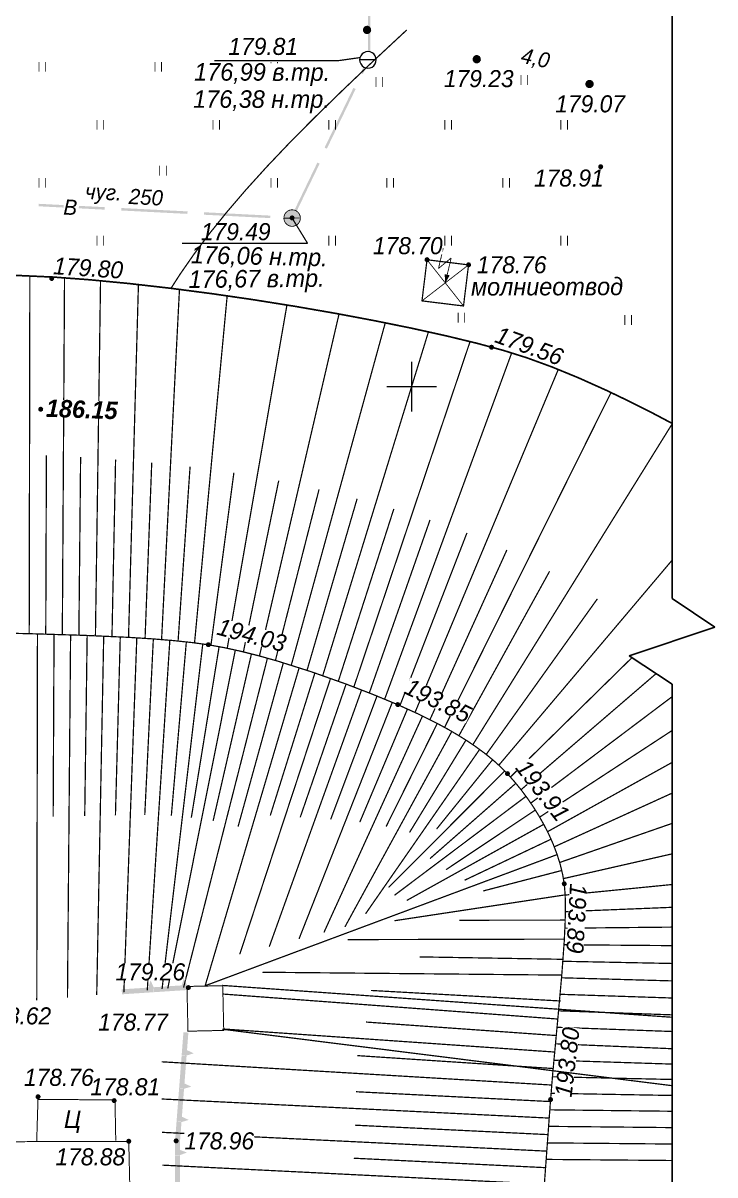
# Model space of a CAD drawing. Header units: millimetres. Extents: x 6735 to 13224, y -12144 to -9633.
# Drawn here: x 11096.9 to 11138.7, y -9793.6 to -9724.1 of the extents above; entities that cross this region are included whole.
import ezdxf

# ---------------------------------------------------------------- set-up
doc = ezdxf.new("R2010")
doc.units = ezdxf.units.MM
doc.set_wipeout_variables(frame=1)
for name, pattern in [('Cплошная', [0]), ('Cплошная_0.50', [0]), ('Штриховая 2_0.50', [2, 1, -1])]:
    doc.linetypes.add(name, pattern=pattern)
for name, color, linetype, lineweight in [('Рамка тонкая', 5, 'Continuous', 25), ('Строительный', 251, 'Continuous', 13), ('Строительный @ 1', 251, 'Continuous', 13)]:
    doc.layers.add(name, color=color, linetype=linetype, lineweight=lineweight)
doc.styles.get("Standard").update_dxf_attribs({"font": 'arial.ttf'})
doc.linetypes.add('КАБЕЛЬ_ВЫС-', pattern='A,4.5,[131,ltypeshp.shx,S=0.6,R=270,X=-0.6,Y=0.6],1e-08,[131,ltypeshp.shx,S=0.6,R=270,X=-1.2,Y=0.6],-2,9,-2,[131,ltypeshp.shx,S=0.6,R=90,X=0.6,Y=-0.6],1e-08,[131,ltypeshp.shx,S=0.6,R=90,X=1.2,Y=-0.6],4.5', length=22)
doc.linetypes.add('КОНТУР', pattern='A,0,-0.5,[133,ltypeshp.shx,S=0.05,R=0,X=-0.5,Y=0],-0.5', length=1)

# ---------------------------------------------------------------- blocks, each defined once
blk = doc.blocks.new('2011 - 401 трава')
at = {"color": 7, "linetype": 'Continuous', "lineweight": 0, "const_width": 0.1, "flags": 128}
for points in [[(0, 0), (0, 1.2)], [(0.8, 0), (0.8, 1.2)]]:
    blk.add_lwpolyline(points, dxfattribs=at)
blk = doc.blocks.new('118 - 330 отм высот')
blk.add_hatch(color=7).paths.add_polyline_path([(0.098, 0.12), (0.002, 0.155), (-0.095, 0.121), (-0.146, 0.032), (-0.129, -0.069), (-0.05, -0.135), (0.052, -0.136), (0.131, -0.07), (0.149, 0.031)])
at = {"color": 7, "linetype": 'Continuous', "lineweight": 0, "const_width": 0.01, "flags": 128}
blk.add_lwpolyline([(0.098, 0.12), (0.002, 0.155), (-0.095, 0.121), (-0.146, 0.032), (-0.129, -0.069), (-0.05, -0.135), (0.052, -0.136), (0.131, -0.07), (0.149, 0.031), (0.098, 0.12)], close=True, dxfattribs=at)
blk = doc.blocks.new('DIMENSION_17778')
at = {"color": 7, "linetype": 'Continuous', "lineweight": 0, "const_width": 0.075, "flags": 128}
for points in [[(4092.775278, 2210.177396), (4093.712342, 2208.646757)], [(4093.712342, 2208.646757), (4086.131311, 2208.646757)]]:
    blk.add_lwpolyline(points, dxfattribs=at)
at = {"color": 7, "insert": (4087.131311, 2209.646757), "char_height": 1.262627, "attachment_point": 7}
blk.add_mtext('{\\fArial|c1|b0|i1;\\l\\C0; }', dxfattribs=at)
blk = doc.blocks.new('DIMENSION_17784')
at = {"color": 7, "linetype": 'Continuous', "lineweight": 0, "const_width": 0.075, "flags": 128}
for points in [[(4097.46874, 2219.94145), (4095.615007, 2219.677887)], [(4095.615007, 2219.677887), (4088.089551, 2219.677887)]]:
    blk.add_lwpolyline(points, dxfattribs=at)
at = {"color": 7, "insert": (4089.089551, 2220.677887), "char_height": 1.262627, "attachment_point": 7}
blk.add_mtext('{\\fArial|c1|b0|i1;\\l\\C0; }', dxfattribs=at)
blk = doc.blocks.new('22 - 107.1.1 столбы метал d-1.0')
blk.add_hatch(color=7).paths.add_polyline_path([(-0.00002, 0.5), (-0.25, 0.43302), (-0.43302, 0.25002), (-0.5, 0.00002), (-0.43302, -0.24998), (-0.25002, -0.433), (-0.00002, -0.5), (0.24998, -0.433), (0.433, -0.25), (0.5, 0), (0.433, 0.25), (0.25, 0.43302)])
at = {"color": 7, "linetype": 'Continuous', "lineweight": 0, "const_width": 0.02, "flags": 128}
blk.add_lwpolyline([(0, 0.5), (-0.25, 0.433013), (-0.433013, 0.25), (-0.5, 0), (-0.433013, -0.25), (-0.25, -0.433013), (0, -0.5), (0.25, -0.433013), (0.433013, -0.25), (0.5, 0), (0.433013, 0.25), (0.25, 0.433013), (0, 0.5)], close=True, dxfattribs=at)
blk = doc.blocks.new('46 - 112.2 электрич. п. станц')
blk.add_hatch(color=7).paths.add_polyline_path([(0.3, 1), (-0.3, 1), (0, 0)])
at = {"color": 7, "linetype": 'Continuous', "lineweight": 0, "const_width": 0.1, "flags": 128}
for points in [[(-1.2, 1.5), (-1.2, 4)], [(0, 3.1), (-1.2, 1.5)], [(0, 1), (0, 3.1)]]:
    blk.add_lwpolyline(points, dxfattribs=at)
at = {"color": 7, "linetype": 'Continuous', "lineweight": 0, "const_width": 0.02, "flags": 128}
blk.add_lwpolyline([(0.3, 1), (-0.3, 1), (0, 0), (0.3, 1)], close=True, dxfattribs=at)
blk = doc.blocks.new('49 - 117.2.1 колодц.смотр.на водопроводах d-2.0')
at = {"true_color": 0xffffff}
blk.add_hatch(color=7, dxfattribs=at).paths.add_polyline_path([(-0.00002, 1), (-0.3827, 0.92388), (-0.70712, 0.70712), (-0.92388, 0.3827), (-1, 0), (-0.92388, -0.38268), (-0.70712, -0.7071), (-0.3827, -0.92386), (0, -0.99998), (0.38268, -0.92386), (0.7071, -0.7071), (0.92386, -0.38268), (0.99998, 0.00002), (0.92386, 0.3827), (0.7071, 0.70712), (0.38268, 0.92388)])
at = {"color": 7, "linetype": 'Continuous', "lineweight": 0, "const_width": 0.1, "flags": 128}
blk.add_lwpolyline([(-1, 0), (1, 0)], dxfattribs=at)
blk.add_lwpolyline([(0, 1), (0.269797, 0.962917), (0.519584, 0.854419), (0.730836, 0.682553), (0.887885, 0.460065), (0.979084, 0.203456), (0.997669, -0.068242), (0.942261, -0.33488), (0.81697, -0.57668), (0.631088, -0.775711), (0.398401, -0.917211), (0.136167, -0.990686), (-0.136167, -0.990686), (-0.398401, -0.917211), (-0.631088, -0.775711), (-0.81697, -0.57668), (-0.942261, -0.33488), (-0.997669, -0.068242), (-0.979084, 0.203456), (-0.887885, 0.460065), (-0.730836, 0.682553), (-0.519584, 0.854419), (-0.269797, 0.962917), (0, 1)], close=True, dxfattribs=at)
at = {"color": 7, "linetype": 'Continuous', "lineweight": 0, "true_color": 0xffffff, "const_width": 0.02, "flags": 128}
blk.add_lwpolyline([(0, 1), (-0.382683, 0.92388), (-0.707107, 0.707107), (-0.92388, 0.382683), (-1, 0), (-0.92388, -0.382683), (-0.707107, -0.707107), (-0.382683, -0.92388), (0, -1), (0.382683, -0.92388), (0.707107, -0.707107), (0.92388, -0.382683), (1, 0), (0.92388, 0.382683), (0.707107, 0.707107), (0.382683, 0.92388), (0, 1)], close=True, dxfattribs=at)
blk = doc.blocks.new('Крест')
at = {"color": 0, "linetype": 'Continuous', "lineweight": 0, "flags": 128}
for points in [[(0, -1), (0, 1)], [(-1, 0), (1, 0)]]:
    blk.add_lwpolyline(points, dxfattribs=at)
blk = doc.blocks.new('Люк Водопровод')
at = {"color": 0, "linetype": 'Continuous', "lineweight": -2}
blk.add_wipeout([(0.502, 0.001), (0.485, 0.131), (0.435, 0.251), (0.356, 0.355), (0.252, 0.434), (0.132, 0.484), (0.002, 0.501), (-0.127, 0.484), (-0.248, 0.434), (-0.351, 0.355), (-0.431, 0.251), (-0.48, 0.131), (-0.498, 0.001), (-0.48, -0.128), (-0.431, -0.249), (-0.351, -0.352), (-0.248, -0.432), (-0.127, -0.482), (0.002, -0.499), (0.132, -0.482), (0.252, -0.432), (0.356, -0.352), (0.435, -0.249), (0.485, -0.128)], dxfattribs=at)
blk.add_line((0.502, 0.001), (-0.498, 0.001), dxfattribs=at)
at = {"color": 0, "linetype": 'Continuous', "lineweight": -2, "flags": 128}
blk.add_lwpolyline([(0.502, 0.001), (0.485, 0.131), (0.435, 0.251), (0.356, 0.355), (0.252, 0.434), (0.132, 0.484), (0.002, 0.501), (-0.127, 0.484), (-0.248, 0.434), (-0.351, 0.355), (-0.431, 0.251), (-0.48, 0.131), (-0.498, 0.001), (-0.48, -0.128), (-0.431, -0.249), (-0.351, -0.352), (-0.248, -0.432), (-0.127, -0.482), (0.002, -0.499), (0.132, -0.482), (0.252, -0.432), (0.356, -0.352), (0.435, -0.249), (0.485, -0.128)], close=True, dxfattribs=at)

msp = doc.modelspace()

# ---------------------------------------------------------------- hatches: boundary and pattern name
at = {"layer": 'Строительный'}
for points in [[(11117.73647, -9726.21717), (11117.29241, -9727.13733), (11117.42751, -9727.20253), (11117.87903, -9726.26688), (11117.81149, -9726.23429), (11117.88649, -9726.23422), (11117.884, -9723.27312), (11117.734, -9723.27325)], [(11115.25439, -9731.70559), (11116.99288, -9728.10314), (11116.85779, -9728.03795), (11115.1193, -9731.6404)], [(11113.10676, -9735.81071), (11112.83723, -9735.79695), (11112.82958, -9735.94676), (11113.14884, -9735.96305), (11113.15267, -9735.88815), (11113.22021, -9735.92075), (11114.81977, -9732.6062), (11114.68467, -9732.54101)], [(11101.85153, -9735.2362), (11097.85673, -9735.03229), (11097.84909, -9735.1821), (11101.84388, -9735.38601)], [(11106.84503, -9735.49109), (11102.85023, -9735.28718), (11102.84258, -9735.43698), (11106.83738, -9735.64089)], [(11111.83853, -9735.74598), (11107.84373, -9735.54207), (11107.83608, -9735.69187), (11111.83088, -9735.89578)], [(11106.68972, -9785.03622), (11106.59613, -9785.02902), (11106.49073, -9786.39921), (11106.77984, -9786.42145), (11106.77911, -9786.43082), (11106.77872, -9786.4359), (11106.79264, -9786.43187), (11107.20297, -9786.31299), (11107.22868, -9786.30554), (11107.20441, -9786.29424), (11107.20017, -9786.30334), (11107.20441, -9786.29424), (11106.86564, -9786.13659), (11106.81709, -9786.114), (11106.81286, -9786.12311), (11106.81709, -9786.114), (11106.81368, -9786.11241), (11106.89525, -9785.05203)], [(11106.62533, -9788.43001), (11106.62461, -9788.43938), (11106.62422, -9788.44445), (11106.63814, -9788.44042), (11106.68322, -9788.42503), (11106.84053, -9788.37133), (11106.63814, -9788.44042), (11107.04846, -9788.32154), (11107.07418, -9788.31409), (11107.0499, -9788.30279), (11106.71113, -9788.14515), (11106.66259, -9788.12256), (11106.65917, -9788.12097), (11106.78874, -9786.43667), (11106.48962, -9786.41366), (11106.33623, -9788.40777)], [(11106.47083, -9790.43856), (11106.47011, -9790.44793), (11106.46972, -9790.453), (11106.48363, -9790.44897), (11106.52871, -9790.43358), (11106.68602, -9790.37988), (11106.48363, -9790.44897), (11106.89396, -9790.33009), (11106.91967, -9790.32264), (11106.8954, -9790.31135), (11106.55663, -9790.1537), (11106.50808, -9790.13111), (11106.50467, -9790.12952), (11106.63423, -9788.44522), (11106.33511, -9788.42221), (11106.18172, -9790.41632)], [(11105.86271, -9788.74569), (11105.85926, -9788.75507), (11105.86283, -9788.76441), (11105.88774, -9788.7549)]]:
    msp.add_hatch(color=7, dxfattribs=at).paths.add_polyline_path(points)

# ---------------------------------------------------------------- linework, layer by layer
at = {"layer": 'Рамка тонкая'}
for p, q in [((11136.09231, -9708.69446), (11136.09231, -9758.85558)), ((11136.09231, -9758.85558), (11138.68025, -9760.58087)), ((11138.68025, -9760.58087), (11133.50436, -9762.30617)), ((11133.50436, -9762.30617), (11136.09231, -9764.03147)), ((11136.09231, -9764.03147), (11136.09231, -9814.19258))]:
    msp.add_line(p, q, dxfattribs=at)
at = {"layer": 'Строительный', "color": 7, "linetype": 'Cплошная_0.50', "lineweight": 0, "flags": 128}
for points, const_width in [([(11121.29982, -9738.41068), (11123.80643, -9738.71873), (11123.50149, -9741.19997), (11120.99488, -9740.89191), (11121.29982, -9738.41068)], 0.075), ([(11042.07965, -9810.78582), (11054.159, -9810.89237), (11086.34007, -9810.49501), (11103.53674, -9810.17009), (11103.58188, -9803.93114), (11103.29664, -9791.61476), (11095.3528, -9791.63982), (11041.96259, -9791.87718), (11042.07965, -9810.78582)], 0.06)]:
    msp.add_lwpolyline(points, close=True, dxfattribs=dict(at, const_width=const_width))
for points, const_width in [([(11121.29982, -9738.41068), (11123.50149, -9741.19997)], 0.05), ([(11120.99488, -9740.89191), (11123.80643, -9738.71873)], 0.05), ([(11016.63881, -9800.99473), (11016.64217, -9801.0393), (11016.65548, -9801.21692), (11016.99574, -9805.5997), (11017.21239, -9808.06116), (11017.42501, -9810.154), (11017.68768, -9812.29715), (11017.95958, -9814.03787), (11018.30452, -9815.88365), (11018.62507, -9817.42279), (11019.05293, -9819.19389), (11019.27658, -9820.00208), (11019.50871, -9820.76611), (11019.79223, -9821.60793), (11020.09005, -9822.3979), (11020.4032, -9823.13878), (11020.73242, -9823.83231), (11021.10075, -9824.52341), (11021.52461, -9825.24418), (11022.00042, -9825.9885), (11022.52287, -9826.74801), (11023.03458, -9827.44603), (11023.57277, -9828.13937), (11024.12956, -9828.81785), (11024.69512, -9829.46948), (11025.23858, -9830.06068), (11025.76977, -9830.60407), (11026.27819, -9831.08891), (11026.75378, -9831.50562), (11027.21879, -9831.87205), (11027.7155, -9832.22319), (11028.24147, -9832.55735), (11028.79386, -9832.87271), (11029.34937, -9833.15768), (11029.92332, -9833.42177), (11030.51225, -9833.66339), (11031.11238, -9833.88097), (11031.71284, -9834.07106), (11032.31641, -9834.23501), (11032.9191, -9834.37172), (11033.51689, -9834.48029), (11034.13675, -9834.5549), (11034.92445, -9834.60857), (11035.88348, -9834.64155), (11037.02279, -9834.65417), (11038.99859, -9834.63724), (11041.60608, -9834.5764), (11042.45825, -9834.55248), (11045.51524, -9834.48227), (11048.50324, -9834.43271), (11049.96498, -9834.39779), (11051.49105, -9834.36141), (11054.47909, -9834.31281), (11059.55221, -9834.30481), (11060.78344, -9834.30503), (11066.79511, -9834.30322), (11073.208, -9834.27431), (11074.58142, -9834.25987), (11078.20692, -9834.21903), (11083.2054, -9834.1275), (11085.79655, -9834.04925), (11088.19989, -9833.94979), (11093.97711, -9833.65152), (11097.29386, -9833.45005), (11100.09024, -9833.25089), (11102.79388, -9833.01092), (11103.84175, -9832.89304), (11104.68547, -9832.77674), (11106.30681, -9832.48462), (11107.93607, -9832.11281), (11109.55926, -9831.66334), (11111.13088, -9831.14761), (11111.90912, -9830.85985), (11112.66353, -9830.55809), (11113.39116, -9830.2435), (11114.08938, -9829.91723), (11114.79309, -9829.56275), (11115.50898, -9829.17745), (11116.22782, -9828.7663), (11116.94054, -9828.33448), (11117.66019, -9827.87293), (11118.35527, -9827.40063), (11119.01781, -9826.92301), (11119.64119, -9826.44485), (11120.25894, -9825.93709), (11120.81958, -9825.43836), (11121.31854, -9824.95274), (11121.75253, -9824.48344), (11122.13496, -9824.01228), (11122.5002, -9823.4971), (11122.84936, -9822.93638), (11123.18401, -9822.3276), (11123.4558, -9821.77545), (11123.72031, -9821.18346), (11123.97955, -9820.54717), (11124.23721, -9819.85754), (11124.61569, -9818.74393), (11125.06154, -9817.31261), (11125.45459, -9815.89349), (11125.8784, -9814.13183), (11126.29929, -9812.17187), (11126.69374, -9810.12718), (11127.05277, -9808.02648), (11127.33383, -9806.09754), (11127.57481, -9803.96396), (11127.85043, -9800.97563), (11128.35359, -9794.59317), (11128.57292, -9791.60384), (11128.75706, -9789.09749), (11128.89408, -9787.44355), (11129.1192, -9785.02595), (11129.18573, -9784.3252), (11129.4356, -9781.5545), (11129.58131, -9779.55047), (11129.6358, -9778.42456), (11129.6541, -9777.47865), (11129.63647, -9776.69827), (11129.58274, -9776.07697), (11129.48409, -9775.49696), (11129.33986, -9774.90312), (11129.15064, -9774.29781), (11128.91735, -9773.68401), (11128.6639, -9773.11264), (11128.37538, -9772.54011), (11128.05358, -9771.96997), (11127.70089, -9771.40646), (11127.34358, -9770.88668), (11126.96446, -9770.38115), (11126.56691, -9769.89439), (11126.15493, -9769.4313), (11125.74438, -9769.01608), (11125.28816, -9768.60495), (11124.78633, -9768.19796), (11124.23894, -9767.79515), (11123.71819, -9767.44326), (11123.16198, -9767.09463), (11122.57026, -9766.74923), (11121.94285, -9766.40695), (11120.79276, -9765.83142), (11119.53392, -9765.26216), (11118.01783, -9764.63498), (11116.38431, -9764.00651), (11114.27561, -9763.26122), (11112.27855, -9762.63067), (11111.13076, -9762.30772), (11110.04944, -9762.03555), (11109.03906, -9761.81527), (11108.10244, -9761.64748), (11107.1285, -9761.51351), (11106.00395, -9761.39433), (11104.72288, -9761.28931), (11103.27371, -9761.1975), (11100.64285, -9761.0782), (11097.34877, -9760.97883), (11094.54995, -9760.91427), (11091.42146, -9760.84074), (11088.39611, -9760.77362), (11084.6591, -9760.71397), (11076.55323, -9760.63208), (11068.68395, -9760.59854), (11060.97946, -9760.60732), (11053.27494, -9760.66417), (11049.7663, -9760.71937), (11047.0109, -9760.79028), (11045.17435, -9760.84837), (11041.67495, -9760.96465), (11038.75473, -9761.09683), (11036.34349, -9761.25587), (11035.0258, -9761.3733), (11033.84087, -9761.50582), (11032.78047, -9761.65435), (11031.84017, -9761.81953), (11031.39078, -9761.90782), (11029.35836, -9762.31757), (11027.85557, -9762.65797), (11026.74027, -9762.9485), (11025.73077, -9763.25123), (11024.80724, -9763.57215), (11023.96138, -9763.91421), (11023.02386, -9764.3648), (11022.59329, -9764.60427), (11022.18741, -9764.85361), (11021.80567, -9765.11315), (11021.44787, -9765.38307), (11021.11371, -9765.66357), (11020.80299, -9765.95484), (11020.17778, -9766.63326), (11019.55331, -9767.42654), (11018.93763, -9768.3245), (11018.33996, -9769.31369), (11017.78578, -9770.34679), (11017.26645, -9771.43453), (11016.79049, -9772.55906), (11016.36567, -9773.70204), (11015.98749, -9774.88343), (11015.67709, -9776.04658), (11015.439, -9777.17433), (11015.27622, -9778.25254), (11015.22652, -9778.78571), (11015.19291, -9779.41138), (11015.17396, -9780.94092), (11015.2193, -9782.84323), (11015.32911, -9785.12531), (11015.60294, -9789.12206), (11016.02888, -9794.16683), (11016.28193, -9796.94322), (11016.63749, -9800.9774)], 0.075), ([(11127.32656, -9806.15284), (11127.33383, -9806.09754), (11127.57481, -9803.96396), (11127.85043, -9800.97563), (11128.35359, -9794.59317), (11128.57292, -9791.60384), (11128.75706, -9789.09749), (11128.89408, -9787.44355), (11129.1192, -9785.02595), (11129.18573, -9784.3252), (11129.4356, -9781.5545), (11129.58131, -9779.55047), (11129.6358, -9778.42456), (11129.6541, -9777.47865), (11129.63647, -9776.69827), (11129.58274, -9776.07697), (11129.48409, -9775.49696), (11129.33986, -9774.90312), (11129.15064, -9774.29781), (11128.91735, -9773.68401), (11128.6639, -9773.11264), (11128.37538, -9772.54011), (11128.05358, -9771.96997), (11127.70089, -9771.40646), (11127.34358, -9770.88668), (11126.96446, -9770.38115), (11126.56691, -9769.89439), (11126.15493, -9769.4313), (11125.74438, -9769.01608), (11125.28816, -9768.60495), (11124.78633, -9768.19796), (11124.23894, -9767.79515), (11123.71819, -9767.44326), (11123.16198, -9767.09463), (11122.57026, -9766.74923), (11121.94285, -9766.40695), (11120.79276, -9765.83142), (11119.53392, -9765.26216), (11118.01783, -9764.63498), (11116.38431, -9764.00651), (11114.27561, -9763.26122), (11112.27855, -9762.63067), (11111.13076, -9762.30772), (11110.04944, -9762.03555), (11109.03906, -9761.81527), (11108.10244, -9761.64748), (11107.1285, -9761.51351), (11106.00395, -9761.39433), (11104.72288, -9761.28931), (11103.27371, -9761.1975), (11100.64285, -9761.0782), (11097.34877, -9760.97883), (11094.54995, -9760.91427), (11091.42146, -9760.84074), (11088.39611, -9760.77362), (11084.6591, -9760.71397), (11076.55323, -9760.63208), (11068.68395, -9760.59854), (11060.97946, -9760.60732), (11053.27494, -9760.66417), (11049.7663, -9760.71937), (11047.0109, -9760.79028), (11045.17435, -9760.84837), (11041.67495, -9760.96465), (11038.75473, -9761.09683), (11036.34349, -9761.25587), (11035.0258, -9761.3733), (11033.84087, -9761.50582), (11032.78047, -9761.65435), (11031.84017, -9761.81953), (11031.39078, -9761.90782), (11029.35836, -9762.31757), (11027.85557, -9762.65797), (11026.74027, -9762.9485), (11025.73077, -9763.25123), (11024.80724, -9763.57215), (11023.96138, -9763.91421), (11023.02386, -9764.3648), (11022.59329, -9764.60427), (11022.18741, -9764.85361), (11021.80567, -9765.11315), (11021.44787, -9765.38307), (11021.11371, -9765.66357), (11020.80299, -9765.95484), (11020.58681, -9766.17629)], 0.075), ([(11102.51281, -9791.5813), (11102.46527, -9789.11326), (11097.81684, -9789.08418), (11097.74107, -9791.59367)], 0.06)]:
    msp.add_lwpolyline(points, dxfattribs=dict(at, const_width=const_width))
at = {"layer": 'Строительный', "color": 7, "linetype": 'КОНТУР', "lineweight": 0, "ltscale": 2, "const_width": 0.1, "flags": 128}
msp.add_lwpolyline([(11136.09231, -9748.2843), (11134.97724, -9747.69615), (11133.52427, -9746.96228), (11132.13872, -9746.29672), (11130.44175, -9745.53467), (11128.84242, -9744.87951), (11127.33749, -9744.32995), (11125.92571, -9743.88551), (11124.32265, -9743.45324), (11122.46925, -9743.00436), (11120.4022, -9742.54777), (11118.1656, -9742.09321), (11115.77642, -9741.64484), (11113.31376, -9741.21817), (11110.82812, -9740.82196), (11108.36385, -9740.46325), (11105.76042, -9740.1232), (11103.27071, -9739.83957), (11100.92941, -9739.61632), (11098.76139, -9739.4558), (11096.73306, -9739.36436), (11094.5645, -9739.33313), (11092.23604, -9739.36174), (11089.7042, -9739.45069), (11086.02287, -9739.65817), (11081.04714, -9740.02015), (11080.61055, -9740.05346), (11075.74249, -9740.39983), (11073.9316, -9740.49962), (11072.32984, -9740.56279), (11070.3982, -9740.62151), (11064.24356, -9740.80286), (11059.81728, -9740.91185), (11056.15527, -9740.97406), (11052.43422, -9740.99035), (11050.88964, -9740.97329), (11049.54749, -9740.93937), (11048.28365, -9740.87893), (11046.8648, -9740.77851), (11045.28492, -9740.6377), (11043.52717, -9740.45502), (11040.98505, -9740.15714), (11037.66125, -9739.73324), (11037.51826, -9739.71465), (11034.86717, -9739.37921), (11033.47874, -9739.2373), (11033.26761, -9739.22208), (11031.06001, -9739.0796), (11029.77404, -9739.03641), (11028.63511, -9739.04278), (11027.39096, -9739.11599), (11026.80703, -9739.18003), (11026.24453, -9739.26276), (11024.66517, -9739.48139), (11022.85993, -9739.72384), (11021.59898, -9739.92217), (11020.46422, -9740.13352), (11019.42112, -9740.36435), (11018.46232, -9740.61644), (11017.85924, -9740.79959), (11017.29149, -9740.99331), (11016.7585, -9741.19781), (11016.25996, -9741.41319), (11015.79551, -9741.63964), (11015.36514, -9741.87716), (11014.96873, -9742.12581), (11014.60622, -9742.38564), (11014.21116, -9742.70576), (11013.74385, -9743.11464), (11012.60354, -9744.18885), (11011.21427, -9745.58109), (11009.62502, -9747.24231), (11008.0212, -9748.97273)], dxfattribs=at)
at = {"layer": 'Строительный', "color": 7, "linetype": 'Cплошная', "lineweight": 0, "const_width": 0.075, "flags": 128}
for points in [[(11097.28685, -9760.97728), (11097.32658, -9739.38434)], [(11099.28608, -9761.03247), (11099.41965, -9739.49916)], [(11101.28483, -9761.10302), (11101.59325, -9739.67485)], [(11103.28256, -9761.19799), (11103.8801, -9739.90491)], [(11105.27804, -9761.33155), (11106.3571, -9740.19741)], [(11107.26795, -9761.53062), (11109.2366, -9740.58634)], [(11109.24067, -9761.85625), (11112.84373, -9741.14062)], [(11111.18532, -9762.32233), (11115.98891, -9741.68329)], [(11113.10529, -9762.88195), (11118.77959, -9742.2144)], [(11115.00401, -9763.51005), (11121.38519, -9742.75997)], [(11116.88343, -9764.19381), (11123.89771, -9743.34629)], [(11118.7433, -9764.92908), (11126.41099, -9744.02964)], [(11120.57602, -9765.72935), (11129.22262, -9745.02911)], [(11122.36026, -9766.63212), (11132.40657, -9746.42255)], [(11124.06585, -9767.67514), (11136.11138, -9748.29131)], [(11098.28651, -9761.00342), (11098.32535, -9750.21799)], [(11100.28554, -9761.06533), (11100.39025, -9750.32279)], [(11102.28387, -9761.14674), (11102.50156, -9750.46482)], [(11104.28071, -9761.25871), (11104.68376, -9750.65046)], [(11106.27409, -9761.42025), (11106.99772, -9750.89787)], [(11108.25777, -9761.67251), (11109.64189, -9751.26238)], [(11110.21635, -9762.07529), (11112.3469, -9751.74538)], [(11112.14814, -9762.59239), (11114.78159, -9752.27044)], [(11114.05715, -9763.18845), (11117.07804, -9752.83619)], [(11115.94608, -9763.84545), (11119.29717, -9753.44566)], [(11117.81597, -9764.55487), (11121.48063, -9754.11178)], [(11119.66429, -9765.31863), (11123.70901, -9754.89669)], [(11121.4757, -9766.16581), (11126.12123, -9755.92073)], [(11123.22556, -9767.13322), (11128.69915, -9757.2094)], [(11125.63456, -9768.91287), (11136.09231, -9756.54233)], [(11124.8729, -9768.26532), (11131.58345, -9758.87408)], [(11097.78669, -9760.99003), (11097.7448, -9783.10904)], [(11098.78632, -9761.01753), (11098.73331, -9772.02226)], [(11099.78584, -9761.04837), (11099.59701, -9782.94364)], [(11100.78522, -9761.0835), (11100.63881, -9771.97192)], [(11101.7844, -9761.12404), (11101.36262, -9782.7783)], [(11102.78328, -9761.17131), (11102.49255, -9771.93509)], [(11103.78172, -9761.22702), (11103.00105, -9782.62356)], [(11104.77951, -9761.29342), (11104.26288, -9771.92388)], [(11105.77628, -9761.37361), (11104.41403, -9782.49391)], [(11107.76356, -9761.59675), (11105.30706, -9782.4176)], [(11109.72939, -9761.96188), (11105.65265, -9782.39052)], [(11106.77138, -9761.47225), (11105.8669, -9771.95923)], [(11108.75016, -9761.75939), (11107.07235, -9772.08498)], [(11111.66748, -9762.45473), (11106.60268, -9782.33515)], [(11110.70164, -9762.19566), (11108.38675, -9772.27835)], [(11112.62741, -9762.73491), (11109.89504, -9772.61816)], [(11126.33367, -9769.62732), (11133.67398, -9762.41925)], [(11113.58186, -9763.03322), (11107.90837, -9782.22361)], [(11114.53119, -9763.34746), (11111.83899, -9771.94891)], [(11126.97486, -9770.39446), (11135.1267, -9763.38773)], [(11115.47564, -9763.67609), (11109.99528, -9780.32944)], [(11116.41535, -9764.01804), (11113.64571, -9772.05908)], [(11117.35032, -9764.37275), (11111.77836, -9779.8652)], [(11118.28033, -9764.74026), (11115.48392, -9772.18437)], [(11127.5642, -9771.20213), (11136.09231, -9764.78009)], [(11119.20473, -9765.12167), (11113.57342, -9779.39784)], [(11120.12151, -9765.52101), (11117.23953, -9772.35734)], [(11121.02755, -9765.94412), (11115.07879, -9779.0059)], [(11122.79563, -9766.87798), (11116.34258, -9778.67687)], [(11121.9201, -9766.39495), (11118.83301, -9772.61358)], [(11128.09902, -9772.04687), (11136.09231, -9766.82067)], [(11123.64928, -9767.39865), (11120.24511, -9772.97288)], [(11124.47419, -9767.96367), (11117.5893, -9777.88352)], [(11125.26038, -9768.58129), (11121.87409, -9772.77148)], [(11128.57396, -9772.92664), (11136.09231, -9768.74515)], [(11125.99297, -9769.26143), (11118.98053, -9776.29194)], [(11126.66069, -9770.00553), (11121.47784, -9774.55241)], [(11127.27612, -9770.79349), (11119.33776, -9776.76241)], [(11128.98049, -9773.83998), (11136.09231, -9770.60015)], [(11127.83869, -9771.62002), (11122.45166, -9775.21631)], [(11128.34443, -9772.48248), (11120.07848, -9777.07563)], [(11129.30623, -9774.78506), (11136.09231, -9772.42599)], [(11128.78645, -9773.37922), (11123.57153, -9775.85525)], [(11129.15442, -9774.30872), (11107.90837, -9782.22361)], [(11129.53388, -9775.75827), (11136.09231, -9774.26571)], [(11129.43361, -9775.2685), (11124.69199, -9776.50302)], [(11129.63908, -9776.75197), (11136.09231, -9776.11502)], [(11129.67945, -9776.73394), (11119.33776, -9778.30001)], [(11129.65229, -9777.75175), (11136.09231, -9777.49084)], [(11129.6318, -9778.26333), (11123.24082, -9778.27153)], [(11129.62291, -9778.75127), (11136.09231, -9778.68539)], [(11129.59593, -9779.41031), (11116.50885, -9779.44026)], [(11129.56911, -9779.74981), (11136.09231, -9779.80362)], [(11129.48835, -9780.62898), (11120.86456, -9780.48278)], [(11129.49968, -9780.74739), (11136.09231, -9780.88067)], [(11129.43357, -9781.58226), (11111.36917, -9781.40866)], [(11129.41975, -9781.74419), (11136.09231, -9781.93167)], [(11129.19436, -9784.234), (11108.98083, -9782.72505)], [(11129.37568, -9783.14467), (11117.91173, -9782.50813)], [(11129.33273, -9782.74039), (11136.09231, -9782.96403)], [(11129.24117, -9783.73619), (11136.09231, -9783.98148)], [(11129.00572, -9786.22509), (11109.02775, -9784.83647)], [(11129.09984, -9785.22953), (11117.61183, -9784.41521)], [(11129.14717, -9784.73176), (11136.09231, -9784.98562)], [(11129.05261, -9785.72728), (11136.09231, -9786.02429)], [(11128.82716, -9788.21709), (11105.28128, -9786.81351)], [(11128.91402, -9787.22087), (11117.09708, -9786.44165)], [(11128.95943, -9786.72293), (11136.09231, -9786.95293)], [(11128.86981, -9787.71891), (11136.09231, -9787.88077)], [(11128.67463, -9790.21126), (11105.29062, -9789.05885)], [(11128.74835, -9789.21398), (11117.01702, -9788.62065)], [(11128.78652, -9788.71543), (11136.09231, -9788.84577)], [(11128.71133, -9789.7126), (11136.09231, -9789.79972)], [(11128.52902, -9792.20595), (11105.3019, -9791.07072)], [(11128.60173, -9791.2086), (11116.9489, -9790.63952)], [(11128.63812, -9790.70991), (11136.09231, -9790.78635)], [(11128.56538, -9791.70727), (11136.09231, -9791.77748)], [(11128.45611, -9793.20329), (11116.88205, -9792.63329)], [(11128.38269, -9794.20059), (11105.31432, -9793.04979)], [(11128.49261, -9792.70461), (11136.09231, -9792.77145)]]:
    msp.add_lwpolyline(points, dxfattribs=at)
at = {"layer": 'Строительный', "color": 7, "linetype": 'Штриховая 2_0.50', "lineweight": 0, "const_width": 0.075, "flags": 128}
msp.add_lwpolyline([(11108.93757, -9782.20397), (11136.09231, -9784.12711)], dxfattribs=at)

# ---------------------------------------------------------------- block references
at = {"layer": 'Строительный', "color": 7}
for name, p, xscale, yscale, rotation in [('22 - 107.1.1 столбы метал d-1.0', (11117.68024, -9724.53801), 0.4999999999998408, 0.4999999999998408, 346.6283499999836), ('22 - 107.1.1 столбы метал d-1.0', (11124.30034, -9726.30697), 0.4999999999998408, 0.4999999999998408, 346.6283499999836), ('22 - 107.1.1 столбы метал d-1.0', (11131.10886, -9727.80209), 0.4999999999998408, 0.4999999999998408, 346.6283499999836), ('49 - 117.2.1 колодц.смотр.на водопроводах d-2.0', (11113.15781, -9735.89355), 0.4999999999998405, 0.4999999999998405, 1.036797524760336), ('46 - 112.2 электрич. п. станц', (11122.40065, -9739.80532), 0.4999999999998408, 0.4999999999998408, 346.6283499999836)]:
    msp.add_blockref(name, p, dxfattribs=dict(at, xscale=xscale, yscale=yscale, rotation=rotation))
for name, p in [('118 - 330 отм высот', (11117.68024, -9724.53801, 179.61)), ('DIMENSION_17784', (7020.37739, -11946.06555)), ('118 - 330 отм высот', (11117.81149, -9726.23429, 179.81)), ('118 - 330 отм высот', (11124.30034, -9726.30697, 179.23)), ('118 - 330 отм высот', (11131.10886, -9727.80209, 179.07)), ('118 - 330 отм высот', (11131.7805, -9732.8028, 178.91)), ('DIMENSION_17778', (7020.37739, -11946.06555)), ('118 - 330 отм высот', (11113.15267, -9735.88815, 179.49)), ('118 - 330 отм высот', (11121.29982, -9738.41068, 178.7)), ('118 - 330 отм высот', (11123.80643, -9738.71873, 178.76)), ('118 - 330 отм высот', (11098.64494, -9739.54177, 179.8)), ('118 - 330 отм высот', (11125.19327, -9743.69417, 179.56)), ('118 - 330 отм высот', (11097.97936, -9747.4352, 186.15)), ('118 - 330 отм высот', (11108.10244, -9761.64748, 194.029)), ('118 - 330 отм высот', (11119.53392, -9765.26216, 193.845)), ('118 - 330 отм высот', (11126.15493, -9769.4313, 193.909)), ('118 - 330 отм высот', (11129.58274, -9776.07697, 193.887)), ('118 - 330 отм высот', (11106.88943, -9782.34216, 179.26)), ('118 - 330 отм высот', (11105.43767, -9784.33742, 178.771)), ('118 - 330 отм высот', (11097.82086, -9788.9277, 178.75526)), ('118 - 330 отм высот', (11102.41412, -9789.16586, 178.8069)), ('118 - 330 отм высот', (11128.75706, -9789.09749, 193.803)), ('118 - 330 отм высот', (11103.29664, -9791.61476, 178.88293)), ('118 - 330 отм высот', (11106.15638, -9791.59172, 178.96252))]:
    msp.add_blockref(name, p, dxfattribs=at)
at = {"layer": 'Строительный', "color": 7, "xscale": 0.5, "yscale": 0.5}
for p in [(11097.87739, -9727.06555), (11104.87739, -9727.06555), (11111.87739, -9727.06555), (11126.97549, -9727.85468), (11118.22371, -9727.97766), (11101.37739, -9730.56555), (11108.37739, -9730.56555), (11115.37739, -9730.56555), (11122.37739, -9730.56555), (11129.37739, -9730.56555), (11105.16671, -9733.33719), (11097.87739, -9734.06555), (11111.87739, -9734.06555), (11118.87739, -9734.06555), (11125.87739, -9734.06555), (11101.37739, -9737.56555), (11115.37739, -9737.56555), (11122.37739, -9737.56555), (11129.37739, -9737.56555), (11123.17577, -9742.19656), (11133.24254, -9742.34669)]:
    msp.add_blockref('2011 - 401 трава', p, dxfattribs=at)
at = {"layer": 'Строительный', "color": 136, "true_color": 0x008080, "xscale": 1.5, "yscale": 1.5}
msp.add_blockref('Крест', (11120.37739, -9746.06555), dxfattribs=at)

# ---------------------------------------------------------------- texts
at = {"layer": 'Строительный', "color": 7, "insert": (11127.10289, -9725.60654), "char_height": 0.922597, "attachment_point": 1, "rotation": 348.2244489, "bg_fill": 3, "box_fill_scale": 1, "bg_fill_color": 256, "bg_fill_transparency": 0}
msp.add_mtext('{\\fBm431|b0|i1|c204|p18;\\C0;4,0}', dxfattribs=at)
at = {"layer": 'Строительный', "color": 7, "insert": (11129.03954, -9729.00671), "char_height": 1.028706, "attachment_point": 4, "bg_fill": 3, "box_fill_scale": 1, "bg_fill_color": 256, "bg_fill_transparency": 4202}
msp.add_mtext('{\\fD431|c1|b0|i1;\\l\\C0;179.07}', dxfattribs=at)

# ---------------------------------------------------------------- next in the draw order: block references
at = {"layer": 'Строительный @ 1', "linetype": 'КАБЕЛЬ_ВЫС-'}
msp.add_blockref('Люк Водопровод', (11117.7276, -9726.34554), dxfattribs=at)

# ---------------------------------------------------------------- next in the draw order: texts
at = {"layer": 'Строительный', "color": 7, "char_height": 1.028706, "attachment_point": 4, "bg_fill": 3, "box_fill_scale": 1, "bg_fill_color": 256}
for s, insert, bg_fill_transparency in [('{\\fD431|c1|b0|i1;\\l\\C0;179.81}', (11109.30751, -9725.54196), 15603910), ('{\\fD431|c1|b0|i1;\\l\\C0;179.23}', (11122.3183, -9727.48575), 6347), ('{\\fD431|c1|b0|i1;\\l\\C0;178.91}', (11127.75859, -9733.48456), 6377), ('{\\fD431|c1|b0|i1;\\l\\C0;179.49}', (11107.65167, -9736.72186), 6101140), ('{\\fD431|c1|b0|i1;\\l\\C0;178.70}', (11118.0349, -9737.56739), 6317), ('{\\fD431|c1|b0|i1;\\l\\C0;178.76}', (11124.30643, -9738.71873), 15603850), ('{\\fD431|c1|b0|i1;\\l\\C0;179.26}', (11102.49468, -9781.39252), 4265732), ('{\\fD431|c1|b0|i1;\\l\\C0;178.62}', (11094.40594, -9784.04992), 4265327), ('{\\fD431|c1|b0|i1;\\l\\C0;178.77}', (11101.45093, -9784.42867), 4266777), ('{\\fD431|c1|b0|i1;\\l\\C0;178.81}', (11100.98204, -9788.33), 4265572), ('{\\fD431|c1|b0|i1;\\l\\C0;178.96}', (11106.65638, -9791.59172), 4265712), ('{\\fD431|c1|b0|i1;\\l\\C0;178.88}', (11098.87353, -9792.55652), 4266782)]:
    msp.add_mtext(s, dxfattribs=dict(at, insert=insert, bg_fill_transparency=bg_fill_transparency))
at = {"layer": 'Строительный', "color": 7, "bg_fill": 3, "box_fill_scale": 1, "bg_fill_color": 256}
for s, insert, char_height, attachment_point, rotation, bg_fill_transparency in [('{\\fD431|c1|b0|i1;\\l\\C0;176,38\\fBm431|c1|b0|i1; н.тр.}', (11107.18183, -9728.18071), 1.057968, 1, 359.95517, 0), ('{\\fBm431|c1|b0|i1;\\l\\C0;250}', (11103.27816, -9735.05253), 0.922597, 7, 357.0779493, 0), ('{\\fBm431|c1|b0|i1;\\l\\C0;В}', (11099.33745, -9735.6804), 0.922597, 7, 357.0779493, 0), ('{\\fD431|c1|b0|i1;\\l\\C0;179.80}', (11098.74857, -9738.77282), 1.028706, 4, 356.271964, 15603880), ('{\\fD431|c1|b0|i1;\\l\\C0;176,67\\fBm431|c1|b0|i1; в.тр.}', (11106.90003, -9739.05577), 1.057968, 1, 0.5096871, 0), ('{\\fD431|c1|b0|i1;\\l\\C0;179.56}', (11125.49955, -9742.88964), 1.028706, 4, 339.7818414, 7411955), ('{\\fD431|c1|b1|i1;\\l\\C0;186.15}', (11098.30468, -9747.36629), 1.056266, 4, 358.002121, 0), ('{\\fD431|c1|b0|i1;\\l\\C0;194.03}', (11108.68794, -9760.52796), 1.028706, 4, 345.1117269, 4266817), ('{\\fD431|c1|b0|i1;\\l\\C0;193.85}', (11120.07627, -9764.09167), 1.028706, 4, 333.8767271, 4266857), ('{\\fD431|c1|b0|i1;\\l\\C0;193.91}', (11126.98593, -9768.77745), 1.028706, 4, 307.9302922, 4266862), ('{\\fD431|c1|b0|i1;\\l\\C0;193.89}', (11130.44144, -9776.06417), 1.028706, 4, 266.8751407, 4267077), ('{\\fD431|c1|b0|i1;\\l\\C0;193.80}', (11129.51879, -9788.92493), 1.028706, 4, 83.2218942, 4267072), ('{\\fBm431|c1|b0|i1;\\l\\C0;Ц}', (11099.40513, -9789.74102), 1.057968, 1, 358.9774567, 4267277)]:
    msp.add_mtext(s, dxfattribs=dict(at, insert=insert, char_height=char_height, attachment_point=attachment_point, rotation=rotation, bg_fill_transparency=bg_fill_transparency))

# ---------------------------------------------------------------- next in the draw order: hatches: boundary and pattern name
at = {"layer": 'Строительный'}
for points in [[(11102.88748, -9782.74045), (11104.80988, -9782.61439), (11104.79091, -9782.325), (11104.80023, -9782.32438), (11104.80528, -9782.32405), (11104.79935, -9782.31093), (11104.79027, -9782.31503), (11104.79935, -9782.31093), (11104.77785, -9782.2687), (11104.70242, -9782.12054), (11104.79935, -9782.31093), (11104.6235, -9781.9216), (11104.61254, -9781.89734), (11104.60485, -9781.92282), (11104.49673, -9782.28082), (11104.48134, -9782.33178), (11104.4909, -9782.33467), (11104.48134, -9782.33178), (11104.48026, -9782.33536), (11102.86785, -9782.4411), (11102.88676, -9782.72946)], [(11106.80099, -9782.19319), (11106.80034, -9782.18318), (11106.79869, -9782.15801), (11106.79848, -9782.15486), (11106.63358, -9781.78979), (11106.62449, -9781.7939), (11106.61493, -9781.79101), (11106.50682, -9782.14901), (11106.49143, -9782.19997), (11106.49035, -9782.20356), (11104.80463, -9782.31409), (11104.82426, -9782.61345), (11106.81997, -9782.48258)], [(11106.61493, -9781.79101), (11106.62449, -9781.7939), (11106.63358, -9781.78979), (11106.62263, -9781.76554)], [(11106.22995, -9791.74509), (11106.07995, -9791.74509), (11106.07995, -9792.43842), (11106.36991, -9792.43842), (11106.36991, -9792.44782), (11106.36991, -9792.45291), (11106.38348, -9792.44782), (11106.42724, -9792.42902), (11106.57997, -9792.36341), (11106.38348, -9792.44782), (11106.78348, -9792.29782), (11106.77995, -9792.28842), (11106.78348, -9792.29782), (11106.80855, -9792.28842), (11106.78348, -9792.27902), (11106.43361, -9792.14782), (11106.38348, -9792.12902), (11106.37995, -9792.13842), (11106.38348, -9792.12902), (11106.37995, -9792.1277), (11106.37995, -9791.75086), (11106.47973, -9790.45377), (11106.18061, -9790.43077), (11106.08039, -9791.73359)], [(11106.37995, -9794.45291), (11106.38348, -9794.46231), (11106.78348, -9794.31231), (11106.80855, -9794.30291), (11106.78348, -9794.29351), (11106.77995, -9794.30291), (11106.78348, -9794.29351), (11106.43361, -9794.16231), (11106.38348, -9794.14351), (11106.37995, -9794.14219), (11106.37995, -9792.45291), (11106.07995, -9792.45291), (11106.07995, -9794.45291), (11106.36991, -9794.45291), (11106.36991, -9794.46231), (11106.36991, -9794.4674), (11106.38348, -9794.46231)]]:
    msp.add_hatch(color=7, dxfattribs=at).paths.add_polyline_path(points)

# ---------------------------------------------------------------- next in the draw order: linework, layer by layer
at = {"layer": 'Строительный', "color": 7, "linetype": 'Cплошная_0.50', "lineweight": 0, "const_width": 0.06, "flags": 128}
msp.add_lwpolyline([(11106.81015, -9782.26844), (11106.87014, -9784.96777), (11109.02961, -9784.91978), (11108.96962, -9782.22045), (11106.81015, -9782.26844)], close=True, dxfattribs=at)
at = {"layer": 'Строительный', "color": 7, "linetype": 'Штриховая 2_0.50', "lineweight": 0, "const_width": 0.075, "flags": 128}
msp.add_lwpolyline([(11108.93757, -9784.84712), (11136.09231, -9788.25616)], dxfattribs=at)

# ---------------------------------------------------------------- next in the draw order: texts
at = {"layer": 'Строительный', "color": 7, "bg_fill": 3, "box_fill_scale": 1, "bg_fill_color": 256, "bg_fill_transparency": 0}
for s, insert, char_height, attachment_point, rotation in [('{\\fD431|c1|b0|i1;\\l\\C0;176,99\\fBm431|c1|b0|i1; в.тр.}', (11107.24282, -9726.53834), 1.057968, 1, 359.8712565), ('{\\fBm431|c1|b0|i1;\\l\\C0;чуг.}', (11100.62762, -9735.01019), 0.922597, 7, 357.0779493), ('{\\fD431|c1|b0|i1;\\l\\C0;176,06\\fBm431|c1|b0|i1; н.тр.}', (11107.06629, -9737.56453), 1.057968, 1, 358.717344), ('{\\fBm431|c1|b0|i1;\\l\\C0;молниеотвод}', (11123.95296, -9739.51523), 1.057968, 1, 0.1745951)]:
    msp.add_mtext(s, dxfattribs=dict(at, insert=insert, char_height=char_height, attachment_point=attachment_point, rotation=rotation))
at = {"layer": 'Строительный', "color": 7, "insert": (11096.97185, -9787.75861), "char_height": 1.028706, "attachment_point": 4, "bg_fill": 3, "box_fill_scale": 1, "bg_fill_color": 256, "bg_fill_transparency": 4266797}
msp.add_mtext('{\\fD431|c1|b0|i1;\\l\\C0;178.76}', dxfattribs=at)

# ---------------------------------------------------------------- next in the draw order: linework, layer by layer
at = {"layer": 'Строительный', "color": 34, "linetype": 'Cплошная_0.50', "lineweight": 0, "true_color": 0xa55200, "const_width": 0.075, "elevation": 179.5, "flags": 128}
msp.add_lwpolyline([(11105.85918, -9740.11712), (11105.88015, -9740.08241), (11106.38085, -9739.30227), (11107.22314, -9738.08718), (11108.17214, -9736.82573), (11109.22733, -9735.51865), (11110.38853, -9734.16613), (11111.64273, -9732.78213), (11113.00546, -9731.34845), (11114.47398, -9729.8669), (11116.17093, -9728.21379), (11117.82738, -9726.63399), (11119.30733, -9725.25634), (11120.07832, -9724.53971)], dxfattribs=at)

doc.saveas('drawing.dxf')
